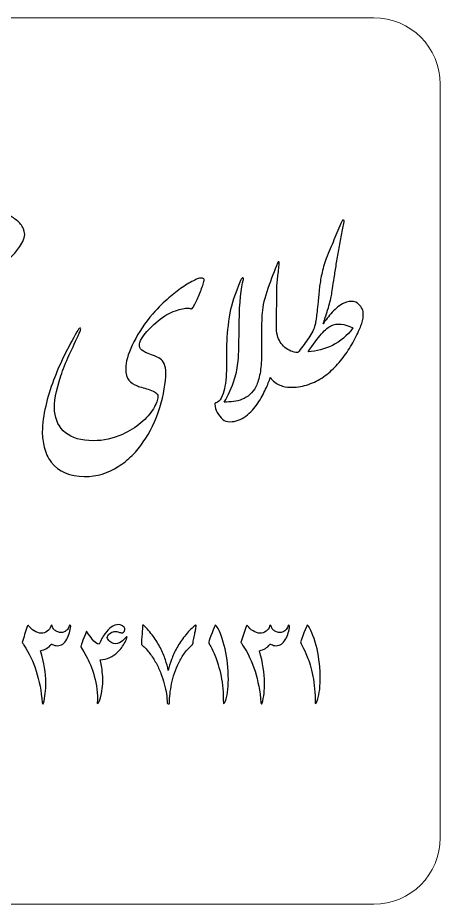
# Model space of a CAD drawing. Header units: millimetres. Extents: x -43.9 to -3.9, y -69.8 to -29.8.
# Drawn here: x -22.97 to -3.9, y -69.75 to -29.75 of the extents above; entities that cross this region are included whole.
import ezdxf

# ---------------------------------------------------------------- set-up
doc = ezdxf.new("R2010")
doc.units = ezdxf.units.MM
doc.header["$MEASUREMENT"] = 0
doc.layers.add('Layer 1', color=7, linetype='Continuous')

msp = doc.modelspace()

# ---------------------------------------------------------------- linework, layer by layer
at = {"layer": 'Layer 1', "color": 250, "lineweight": 18}
msp.add_open_spline([(-40.8954, -29.7531), (-40.8954, -29.7531), (-6.8954, -29.7531), (-6.8954, -29.7531), (-5.2431, -29.7531), (-3.8954, -31.1008), (-3.8954, -32.7531), (-3.8954, -32.7531), (-3.8954, -66.7531), (-3.8954, -66.7531), (-3.8954, -68.4054), (-5.2431, -69.7531), (-6.8954, -69.7531), (-6.8954, -69.7531), (-40.8954, -69.7531), (-40.8954, -69.7531), (-42.5477, -69.7531), (-43.8954, -68.4054), (-43.8954, -66.7531), (-43.8954, -66.7531), (-43.8954, -32.7531), (-43.8954, -32.7531), (-43.8954, -31.1008), (-42.5477, -29.7531), (-40.8954, -29.7531)], degree=3, knots=[0, 0, 0, 0, 0.125, 0.125, 0.125, 0.25, 0.25, 0.25, 0.375, 0.375, 0.375, 0.5, 0.5, 0.5, 0.625, 0.625, 0.625, 0.75, 0.75, 0.75, 0.875, 0.875, 0.875, 1, 1, 1, 1], dxfattribs=at)
at = {"layer": 'Layer 1', "color": 230}
for points, knots in [([(-22.6745, -39.3907), (-22.6464, -39.4855), (-22.6482, -39.5856), (-22.6762, -39.6891), (-22.7061, -39.791), (-22.757, -39.898), (-22.829, -40.0069), (-22.8869, -40.0964), (-22.9466, -40.1789), (-23.0063, -40.2562), (-23.066, -40.3334), (-23.1327, -40.4072), (-23.2047, -40.4756), (-23.2486, -40.523), (-23.2889, -40.5581), (-23.3223, -40.5792), (-23.3574, -40.5985), (-23.3855, -40.6126), (-23.4101, -40.6178), (-23.4346, -40.6213), (-23.454, -40.6213), (-23.4715, -40.6143), (-23.4891, -40.6073), (-23.5049, -40.5985), (-23.5172, -40.588), (-23.6383, -40.4932), (-23.7559, -40.3966), (-23.87, -40.2983), (-23.9859, -40.2), (-24.1105, -40.1087), (-24.2475, -40.0227), (-24.265, -39.9981), (-24.2738, -39.9806), (-24.2738, -39.9683), (-24.2738, -39.9577), (-24.265, -39.9367), (-24.2475, -39.9103), (-24.2475, -39.9103), (-23.4662, -38.706), (-23.4662, -38.706), (-23.4417, -38.6762), (-23.4188, -38.6604), (-23.3978, -38.6621), (-23.375, -38.6639), (-23.3504, -38.6744), (-23.3223, -38.6902), (-23.2538, -38.7324), (-23.1836, -38.7762), (-23.1134, -38.8219), (-23.0432, -38.8675), (-22.98, -38.9202), (-22.922, -38.9781), (-22.8623, -39.0378), (-22.8114, -39.0993), (-22.7675, -39.166), (-22.7219, -39.2327), (-22.692, -39.3082), (-22.6745, -39.3907)], [0, 0, 0, 0, 0.0526316, 0.0526316, 0.0526316, 0.1052632, 0.1052632, 0.1052632, 0.1578947, 0.1578947, 0.1578947, 0.2105263, 0.2105263, 0.2105263, 0.2631579, 0.2631579, 0.2631579, 0.3157895, 0.3157895, 0.3157895, 0.3684211, 0.3684211, 0.3684211, 0.4210526, 0.4210526, 0.4210526, 0.4736842, 0.4736842, 0.4736842, 0.5263158, 0.5263158, 0.5263158, 0.5789474, 0.5789474, 0.5789474, 0.6315789, 0.6315789, 0.6315789, 0.6842105, 0.6842105, 0.6842105, 0.7368421, 0.7368421, 0.7368421, 0.7894737, 0.7894737, 0.7894737, 0.8421053, 0.8421053, 0.8421053, 0.8947368, 0.8947368, 0.8947368, 0.9473684, 0.9473684, 0.9473684, 1, 1, 1, 1]), ([(-11.2931, -43.655), (-11.2931, -43.8059), (-11.2773, -43.9517), (-11.2475, -44.0921), (-11.1843, -44.308), (-11.0719, -44.4853), (-10.9104, -44.6275), (-10.7472, -44.768), (-10.5523, -44.847), (-10.3258, -44.8628), (-10.2538, -44.768), (-10.1801, -44.6679), (-10.1029, -44.5679), (-10.0256, -44.466), (-9.9519, -44.366), (-9.8817, -44.2659), (-9.8114, -44.1676), (-9.7482, -44.0693), (-9.6938, -43.971), (-9.6394, -43.8727), (-9.5973, -43.7779), (-9.5709, -43.6848), (-9.5639, -43.6585), (-9.5551, -43.6304), (-9.5464, -43.6005), (-9.5376, -43.5707), (-9.5306, -43.5338), (-9.5218, -43.4882), (-9.513, -43.4408), (-9.5025, -43.3811), (-9.4937, -43.3074), (-9.4832, -43.2336), (-9.4709, -43.1353), (-9.4568, -43.0142), (-9.4428, -42.893), (-9.4287, -42.7438), (-9.4112, -42.5665), (-9.3936, -42.391), (-9.3726, -42.175), (-9.3497, -41.9205), (-9.3287, -41.7572), (-9.2953, -41.5588), (-9.2479, -41.3306), (-9.2023, -41.1006), (-9.132, -40.8619), (-9.0408, -40.6143), (-8.9793, -40.4669), (-8.9196, -40.3247), (-8.8634, -40.186), (-8.8073, -40.0473), (-8.7493, -39.9086), (-8.6932, -39.7716), (-8.637, -39.6347), (-8.579, -39.496), (-8.5211, -39.3573), (-8.4632, -39.2186), (-8.4, -39.0729), (-8.3297, -38.922), (-8.3175, -38.8886), (-8.2964, -38.8746), (-8.2683, -38.8798), (-8.242, -38.8851), (-8.2279, -38.9132), (-8.2279, -38.9641), (-8.2718, -39.1484), (-8.3157, -39.3486), (-8.3596, -39.5627), (-8.4017, -39.7769), (-8.4421, -39.9964), (-8.479, -40.2193), (-8.5176, -40.4423), (-8.5527, -40.6617), (-8.5878, -40.8794), (-8.6229, -41.0971), (-8.6545, -41.2972), (-8.6826, -41.4816), (-8.7125, -41.6642), (-8.737, -41.8274), (-8.7581, -41.9679), (-8.7774, -42.1083), (-8.795, -42.2136), (-8.809, -42.2821), (-8.8266, -42.3734), (-8.8476, -42.4752), (-8.874, -42.5841), (-8.8986, -42.6947), (-8.9337, -42.8123), (-8.9793, -42.9404), (-9.0162, -43.0598), (-9.053, -43.1722), (-9.0864, -43.2758), (-9.1215, -43.3811), (-9.1514, -43.4759), (-9.1794, -43.5619), (-9.132, -43.4899), (-9.0724, -43.4074), (-9.0021, -43.3144), (-8.9319, -43.2231), (-8.8547, -43.1318), (-8.7722, -43.0423), (-8.6914, -42.9527), (-8.6036, -42.872), (-8.5123, -42.7982), (-8.4228, -42.7245), (-8.3315, -42.6683), (-8.2437, -42.6315), (-7.9137, -42.491), (-7.6609, -42.5402), (-7.4818, -42.7807), (-7.4309, -42.8527), (-7.3975, -42.9282), (-7.3835, -43.0072), (-7.3712, -43.0862), (-7.3677, -43.1669), (-7.3747, -43.2477), (-7.38, -43.3302), (-7.3975, -43.4109), (-7.4221, -43.4899), (-7.4485, -43.5689), (-7.4748, -43.6444), (-7.5029, -43.7164), (-7.6012, -43.9499), (-7.7153, -44.1834), (-7.8452, -44.4151), (-7.9734, -44.6486), (-8.1173, -44.8698), (-8.2771, -45.0787), (-8.4368, -45.2876), (-8.6106, -45.4808), (-8.7985, -45.6581), (-8.9863, -45.8354), (-9.1917, -45.9828), (-9.4112, -46.1057), (-9.6306, -46.2269), (-9.8624, -46.3164), (-10.1099, -46.3726), (-10.3574, -46.4288), (-10.619, -46.441), (-10.8964, -46.4059), (-11.0719, -46.3726), (-11.2264, -46.3024), (-11.3599, -46.1988), (-11.4375, -46.1375), (-11.508, -46.0684), (-11.571, -45.9917), (-11.6167, -46.1343), (-11.6862, -46.3075), (-11.7794, -46.5113), (-11.8742, -46.7184), (-11.9919, -46.9326), (-12.1323, -47.1503), (-12.2728, -47.368), (-12.4536, -47.5611), (-12.6748, -47.7279), (-12.896, -47.8964), (-13.133, -47.9807), (-13.3875, -47.9807), (-13.521, -47.9807), (-13.6333, -47.9438), (-13.7228, -47.8701), (-13.8141, -47.7963), (-13.8967, -47.6928), (-13.9686, -47.5593), (-14.0266, -47.4417), (-14.0582, -47.3223), (-14.0652, -47.1977), (-14.0687, -47.1679), (-14.0652, -47.1485), (-14.0529, -47.1415), (-14.0406, -47.1345), (-14.0283, -47.1292), (-14.0143, -47.1257), (-13.9177, -47.0994), (-13.8422, -47.0292), (-13.7878, -46.915), (-13.7228, -46.7816), (-13.6737, -46.6412), (-13.6386, -46.4937), (-13.6052, -46.3462), (-13.5806, -46.1707), (-13.5666, -45.9635), (-13.5526, -45.7581), (-13.5455, -45.5826), (-13.5455, -45.4351), (-13.5455, -45.4351), (-13.5455, -44.9874), (-13.5455, -44.9874), (-13.5455, -44.833), (-13.5438, -44.6714), (-13.5403, -44.5029), (-13.5315, -44.064), (-13.4806, -43.5847), (-13.391, -43.0633), (-13.3296, -42.707), (-13.1681, -42.2224), (-12.9083, -41.608), (-12.8679, -41.522), (-12.8345, -41.4816), (-12.8082, -41.4851), (-12.7819, -41.4886), (-12.7731, -41.5114), (-12.7801, -41.5571), (-12.896, -41.9538), (-12.9592, -42.5928), (-12.968, -43.4741), (-12.9767, -44.3554), (-12.9925, -44.94), (-13.0189, -45.2262), (-13.0452, -45.5124), (-13.0996, -45.788), (-13.1804, -46.0513), (-13.298, -46.4428), (-13.456, -46.7904), (-13.6544, -47.0959), (-13.5104, -47.0959), (-13.3682, -47.0871), (-13.2295, -47.0695), (-13.0908, -47.052), (-12.9592, -47.0186), (-12.8345, -46.9695), (-12.7081, -46.9203), (-12.5923, -46.8483), (-12.4869, -46.7553), (-12.3798, -46.664), (-12.2886, -46.5376), (-12.2113, -46.3814), (-12.1341, -46.2234), (-12.0744, -46.0302), (-12.0322, -45.802), (-11.9884, -45.5738), (-11.9655, -45.2982), (-11.962, -44.9769), (-11.962, -44.7399), (-11.9638, -44.4397), (-11.9673, -44.0745), (-11.9708, -43.7094), (-11.9603, -43.3741), (-11.9357, -43.0686), (-11.9129, -42.7631), (-11.8251, -42.3945), (-11.6741, -41.9626), (-11.5231, -41.5307), (-11.3792, -41.1498), (-11.2405, -40.8215), (-11.2177, -40.7688), (-11.1983, -40.7513), (-11.1825, -40.7635), (-11.1667, -40.7776), (-11.165, -40.8548), (-11.179, -40.9953), (-11.2545, -41.5746), (-11.2879, -41.9556), (-11.2773, -42.1382), (-11.2773, -42.1382), (-11.2931, -43.5168), (-11.2931, -43.5168), (-11.2931, -43.5168), (-11.2931, -43.655), (-11.2931, -43.655)], [0, 0, 0, 0, 0.0116279, 0.0116279, 0.0116279, 0.0232558, 0.0232558, 0.0232558, 0.0348837, 0.0348837, 0.0348837, 0.0465116, 0.0465116, 0.0465116, 0.0581395, 0.0581395, 0.0581395, 0.0697674, 0.0697674, 0.0697674, 0.0813953, 0.0813953, 0.0813953, 0.0930233, 0.0930233, 0.0930233, 0.1046512, 0.1046512, 0.1046512, 0.1162791, 0.1162791, 0.1162791, 0.127907, 0.127907, 0.127907, 0.1395349, 0.1395349, 0.1395349, 0.1511628, 0.1511628, 0.1511628, 0.1627907, 0.1627907, 0.1627907, 0.1744186, 0.1744186, 0.1744186, 0.1860465, 0.1860465, 0.1860465, 0.1976744, 0.1976744, 0.1976744, 0.2093023, 0.2093023, 0.2093023, 0.2209302, 0.2209302, 0.2209302, 0.2325581, 0.2325581, 0.2325581, 0.244186, 0.244186, 0.244186, 0.255814, 0.255814, 0.255814, 0.2674419, 0.2674419, 0.2674419, 0.2790698, 0.2790698, 0.2790698, 0.2906977, 0.2906977, 0.2906977, 0.3023256, 0.3023256, 0.3023256, 0.3139535, 0.3139535, 0.3139535, 0.3255814, 0.3255814, 0.3255814, 0.3372093, 0.3372093, 0.3372093, 0.3488372, 0.3488372, 0.3488372, 0.3604651, 0.3604651, 0.3604651, 0.372093, 0.372093, 0.372093, 0.3837209, 0.3837209, 0.3837209, 0.3953488, 0.3953488, 0.3953488, 0.4069767, 0.4069767, 0.4069767, 0.4186047, 0.4186047, 0.4186047, 0.4302326, 0.4302326, 0.4302326, 0.4418605, 0.4418605, 0.4418605, 0.4534884, 0.4534884, 0.4534884, 0.4651163, 0.4651163, 0.4651163, 0.4767442, 0.4767442, 0.4767442, 0.4883721, 0.4883721, 0.4883721, 0.5, 0.5, 0.5, 0.5116279, 0.5116279, 0.5116279, 0.5232558, 0.5232558, 0.5232558, 0.5348837, 0.5348837, 0.5348837, 0.5465116, 0.5465116, 0.5465116, 0.5581395, 0.5581395, 0.5581395, 0.5697674, 0.5697674, 0.5697674, 0.5813953, 0.5813953, 0.5813953, 0.5930233, 0.5930233, 0.5930233, 0.6046512, 0.6046512, 0.6046512, 0.6162791, 0.6162791, 0.6162791, 0.627907, 0.627907, 0.627907, 0.6395349, 0.6395349, 0.6395349, 0.6511628, 0.6511628, 0.6511628, 0.6627907, 0.6627907, 0.6627907, 0.6744186, 0.6744186, 0.6744186, 0.6860465, 0.6860465, 0.6860465, 0.6976744, 0.6976744, 0.6976744, 0.7093023, 0.7093023, 0.7093023, 0.7209302, 0.7209302, 0.7209302, 0.7325581, 0.7325581, 0.7325581, 0.744186, 0.744186, 0.744186, 0.755814, 0.755814, 0.755814, 0.7674419, 0.7674419, 0.7674419, 0.7790698, 0.7790698, 0.7790698, 0.7906977, 0.7906977, 0.7906977, 0.8023256, 0.8023256, 0.8023256, 0.8139535, 0.8139535, 0.8139535, 0.8255814, 0.8255814, 0.8255814, 0.8372093, 0.8372093, 0.8372093, 0.8488372, 0.8488372, 0.8488372, 0.8604651, 0.8604651, 0.8604651, 0.872093, 0.872093, 0.872093, 0.8837209, 0.8837209, 0.8837209, 0.8953488, 0.8953488, 0.8953488, 0.9069767, 0.9069767, 0.9069767, 0.9186047, 0.9186047, 0.9186047, 0.9302326, 0.9302326, 0.9302326, 0.9418605, 0.9418605, 0.9418605, 0.9534884, 0.9534884, 0.9534884, 0.9651163, 0.9651163, 0.9651163, 0.9767442, 0.9767442, 0.9767442, 0.9883721, 0.9883721, 0.9883721, 1, 1, 1, 1]), ([(-20.1904, -43.9885), (-20.3413, -44.3115), (-20.4923, -44.6381), (-20.645, -44.9681), (-20.7978, -45.2999), (-20.9242, -45.6159), (-21.0225, -45.9179), (-21.2455, -46.5903), (-21.3385, -47.1205), (-21.3016, -47.5067), (-21.27, -47.9157), (-21.1085, -48.2388), (-20.8153, -48.4793), (-20.5222, -48.7198), (-20.1026, -48.8392), (-19.5566, -48.8392), (-19.1054, -48.8392), (-18.6683, -48.7426), (-18.2452, -48.5512), (-17.9309, -48.4108), (-17.6518, -48.237), (-17.4078, -48.0316), (-17.1638, -47.8262), (-16.9759, -47.6138), (-16.8442, -47.3943), (-16.7126, -47.1749), (-16.6459, -46.9888), (-16.6459, -46.8378), (-16.6424, -46.7693), (-16.6757, -46.7114), (-16.7459, -46.664), (-16.8162, -46.6148), (-16.9022, -46.5745), (-17.0005, -46.5394), (-17.1006, -46.506), (-17.2041, -46.4744), (-17.3095, -46.4481), (-17.4166, -46.42), (-17.5026, -46.3919), (-17.5675, -46.3656), (-17.7255, -46.3076), (-17.8519, -46.2198), (-17.9503, -46.1057), (-18.0486, -45.9899), (-18.0942, -45.8178), (-18.0925, -45.5878), (-18.0925, -45.2929), (-17.9959, -44.9418), (-17.8028, -44.531), (-17.6114, -44.1219), (-17.3446, -43.6971), (-17.0005, -43.2582), (-16.7003, -42.9124), (-16.4422, -42.6473), (-16.2298, -42.4647), (-16.0174, -42.2804), (-15.812, -42.1171), (-15.6154, -41.9749), (-15.4187, -41.8327), (-15.2256, -41.7133), (-15.036, -41.6185), (-14.9605, -41.5764), (-14.8885, -41.5448), (-14.8201, -41.5202), (-14.7305, -41.4956), (-14.6656, -41.4904), (-14.6217, -41.5026), (-14.5796, -41.5149), (-14.555, -41.55), (-14.548, -41.608), (-14.5655, -41.6694), (-14.5883, -41.7449), (-14.6199, -41.8344), (-14.6515, -41.924), (-14.6849, -42.0153), (-14.7235, -42.1118), (-14.7604, -42.2084), (-14.8008, -42.3032), (-14.8411, -42.398), (-14.8815, -42.491), (-14.9219, -42.5753), (-14.9588, -42.649), (-14.9974, -42.7228), (-15.0307, -42.7824), (-15.0623, -42.8298), (-15.0939, -42.8755), (-15.115, -42.8966), (-15.1291, -42.893), (-15.1431, -42.9001), (-15.1607, -42.8948), (-15.18, -42.879), (-15.201, -42.8614), (-15.2379, -42.8527), (-15.2888, -42.8527), (-15.4187, -42.8527), (-15.6066, -42.893), (-15.8541, -42.9738), (-16.1016, -43.0546), (-16.3615, -43.2073), (-16.6336, -43.4302), (-16.9057, -43.655), (-17.1146, -43.8674), (-17.2586, -44.064), (-17.4025, -44.2606), (-17.4745, -44.3976), (-17.4745, -44.4731), (-17.492, -44.5819), (-17.4552, -44.6767), (-17.3656, -44.7557), (-17.2884, -44.8172), (-17.1427, -44.8856), (-16.932, -44.9611), (-16.7214, -45.0366), (-16.5897, -45.0945), (-16.5388, -45.1367), (-16.3702, -45.249), (-16.286, -45.4579), (-16.286, -45.7634), (-16.286, -46.2234), (-16.3755, -46.75), (-16.5563, -47.3452), (-16.7372, -47.9403), (-16.9864, -48.4564), (-17.3042, -48.8953), (-17.4376, -49.0972), (-17.6026, -49.2991), (-17.7993, -49.4975), (-17.9941, -49.6959), (-18.2066, -49.8626), (-18.4365, -49.9961), (-18.879, -50.3015), (-19.3881, -50.4543), (-19.9639, -50.4543), (-20.6187, -50.4437), (-21.1155, -50.2296), (-21.4561, -49.8117), (-21.6089, -49.5993), (-21.7159, -49.3728), (-21.7739, -49.1341), (-21.8318, -48.8971), (-21.8617, -48.6689), (-21.8617, -48.4529), (-21.8511, -48.0632), (-21.8002, -47.6699), (-21.7072, -47.2749), (-21.6141, -46.8817), (-21.4965, -46.492), (-21.3525, -46.1075), (-21.2086, -45.7248), (-21.0453, -45.3491), (-20.861, -44.9822), (-20.6784, -44.6153), (-20.4906, -44.2641), (-20.2974, -43.9271), (-20.2676, -43.8762), (-20.25, -43.8463), (-20.2465, -43.8393), (-20.2097, -43.7884), (-20.1728, -43.7621), (-20.1394, -43.7621), (-20.1394, -43.7621), (-20.1342, -43.7621), (-20.1342, -43.7621), (-20.1236, -43.7726), (-20.1219, -43.7937), (-20.1307, -43.8253), (-20.1394, -43.8551), (-20.1588, -43.9095), (-20.1904, -43.9885)], [0, 0, 0, 0, 0.0178571, 0.0178571, 0.0178571, 0.0357143, 0.0357143, 0.0357143, 0.0535714, 0.0535714, 0.0535714, 0.0714286, 0.0714286, 0.0714286, 0.0892857, 0.0892857, 0.0892857, 0.1071429, 0.1071429, 0.1071429, 0.125, 0.125, 0.125, 0.1428571, 0.1428571, 0.1428571, 0.1607143, 0.1607143, 0.1607143, 0.1785714, 0.1785714, 0.1785714, 0.1964286, 0.1964286, 0.1964286, 0.2142857, 0.2142857, 0.2142857, 0.2321429, 0.2321429, 0.2321429, 0.25, 0.25, 0.25, 0.2678571, 0.2678571, 0.2678571, 0.2857143, 0.2857143, 0.2857143, 0.3035714, 0.3035714, 0.3035714, 0.3214286, 0.3214286, 0.3214286, 0.3392857, 0.3392857, 0.3392857, 0.3571429, 0.3571429, 0.3571429, 0.375, 0.375, 0.375, 0.3928571, 0.3928571, 0.3928571, 0.4107143, 0.4107143, 0.4107143, 0.4285714, 0.4285714, 0.4285714, 0.4464286, 0.4464286, 0.4464286, 0.4642857, 0.4642857, 0.4642857, 0.4821429, 0.4821429, 0.4821429, 0.5, 0.5, 0.5, 0.5178571, 0.5178571, 0.5178571, 0.5357143, 0.5357143, 0.5357143, 0.5535714, 0.5535714, 0.5535714, 0.5714286, 0.5714286, 0.5714286, 0.5892857, 0.5892857, 0.5892857, 0.6071429, 0.6071429, 0.6071429, 0.625, 0.625, 0.625, 0.6428571, 0.6428571, 0.6428571, 0.6607143, 0.6607143, 0.6607143, 0.6785714, 0.6785714, 0.6785714, 0.6964286, 0.6964286, 0.6964286, 0.7142857, 0.7142857, 0.7142857, 0.7321429, 0.7321429, 0.7321429, 0.75, 0.75, 0.75, 0.7678571, 0.7678571, 0.7678571, 0.7857143, 0.7857143, 0.7857143, 0.8035714, 0.8035714, 0.8035714, 0.8214286, 0.8214286, 0.8214286, 0.8392857, 0.8392857, 0.8392857, 0.8571429, 0.8571429, 0.8571429, 0.875, 0.875, 0.875, 0.8928571, 0.8928571, 0.8928571, 0.9107143, 0.9107143, 0.9107143, 0.9285714, 0.9285714, 0.9285714, 0.9464286, 0.9464286, 0.9464286, 0.9642857, 0.9642857, 0.9642857, 0.9821429, 0.9821429, 0.9821429, 1, 1, 1, 1]), ([(-9.8624, -44.8277), (-9.4832, -44.8066), (-9.1162, -44.7083), (-8.7634, -44.5345), (-8.4087, -44.3589), (-8.1015, -44.0974), (-7.8364, -43.748), (-8.2279, -43.5584), (-8.551, -43.5233), (-8.809, -43.6392), (-8.9319, -43.6971), (-9.0829, -43.8253), (-9.2584, -44.0219), (-9.4358, -44.2203), (-9.6376, -44.4871), (-9.8624, -44.8277)], [0, 0, 0, 0, 0.2, 0.2, 0.2, 0.4, 0.4, 0.4, 0.6, 0.6, 0.6, 0.8, 0.8, 0.8, 1, 1, 1, 1]), ([(-21.4654, -58.0306), (-21.5209, -58.104), (-21.5868, -58.1642), (-21.6639, -58.2103), (-21.7411, -58.2573), (-21.8323, -58.2912), (-21.9367, -58.311), (-21.7787, -58.8622), (-21.6997, -59.3382), (-21.6997, -59.739), (-21.6997, -60.0955), (-21.7354, -60.4078), (-21.8078, -60.676), (-21.8144, -60.7051), (-21.8257, -60.7183), (-21.8408, -60.7145), (-21.8549, -60.7089), (-21.8633, -60.6891), (-21.8652, -60.6543), (-21.948, -59.6327), (-22.2236, -58.7672), (-22.6921, -58.0579), (-22.7232, -58.0043), (-22.7505, -57.9657), (-22.7721, -57.9422), (-22.695, -57.6938), (-22.6169, -57.453), (-22.5379, -57.2197), (-22.5172, -57.1614), (-22.4927, -57.1548), (-22.4635, -57.2009), (-22.4118, -57.278), (-22.3328, -57.3505), (-22.2246, -57.4201), (-22.1173, -57.4888), (-22.011, -57.5236), (-21.9066, -57.5236), (-21.8097, -57.5236), (-21.7185, -57.4944), (-21.6357, -57.438), (-21.552, -57.3806), (-21.4983, -57.3034), (-21.4739, -57.2065), (-21.456, -57.1623), (-21.4353, -57.1501), (-21.4137, -57.1708), (-21.4099, -57.2272), (-21.3911, -57.278), (-21.3582, -57.3222), (-21.3252, -57.3665), (-21.2839, -57.4022), (-21.2359, -57.4304), (-21.187, -57.4596), (-21.1333, -57.4775), (-21.076, -57.4859), (-21.0176, -57.4944), (-20.9612, -57.4897), (-20.9066, -57.4737), (-20.8511, -57.4568), (-20.8013, -57.4276), (-20.7561, -57.3843), (-20.7109, -57.3411), (-20.6761, -57.2808), (-20.6526, -57.2037), (-20.6489, -57.1811), (-20.6366, -57.1689), (-20.6159, -57.1661), (-20.5943, -57.1633), (-20.5811, -57.1755), (-20.5755, -57.2037), (-20.5924, -57.4088), (-20.6526, -57.6073), (-20.7561, -57.7983), (-20.8596, -57.9902), (-20.9998, -58.0852), (-21.1766, -58.0852), (-21.2538, -58.0852), (-21.3318, -58.0673), (-21.4109, -58.0306), (-21.4268, -58.0193), (-21.4381, -58.0137), (-21.4438, -58.0127), (-21.4494, -58.0118), (-21.4569, -58.0174), (-21.4654, -58.0306)], [0, 0, 0, 0, 0.0357143, 0.0357143, 0.0357143, 0.0714286, 0.0714286, 0.0714286, 0.1071429, 0.1071429, 0.1071429, 0.1428571, 0.1428571, 0.1428571, 0.1785714, 0.1785714, 0.1785714, 0.2142857, 0.2142857, 0.2142857, 0.25, 0.25, 0.25, 0.2857143, 0.2857143, 0.2857143, 0.3214286, 0.3214286, 0.3214286, 0.3571429, 0.3571429, 0.3571429, 0.3928571, 0.3928571, 0.3928571, 0.4285714, 0.4285714, 0.4285714, 0.4642857, 0.4642857, 0.4642857, 0.5, 0.5, 0.5, 0.5357143, 0.5357143, 0.5357143, 0.5714286, 0.5714286, 0.5714286, 0.6071429, 0.6071429, 0.6071429, 0.6428571, 0.6428571, 0.6428571, 0.6785714, 0.6785714, 0.6785714, 0.7142857, 0.7142857, 0.7142857, 0.75, 0.75, 0.75, 0.7857143, 0.7857143, 0.7857143, 0.8214286, 0.8214286, 0.8214286, 0.8571429, 0.8571429, 0.8571429, 0.8928571, 0.8928571, 0.8928571, 0.9285714, 0.9285714, 0.9285714, 0.9642857, 0.9642857, 0.9642857, 1, 1, 1, 1]), ([(-18.2989, -57.9102), (-18.2105, -57.8462), (-18.1362, -57.7747), (-18.075, -57.6957), (-18.0666, -57.6863), (-18.0571, -57.6816), (-18.0496, -57.6807), (-18.0412, -57.6797), (-18.0355, -57.6844), (-18.0346, -57.6957), (-18.0449, -57.7427), (-18.075, -57.818), (-18.1249, -57.9215), (-18.219, -58.1012), (-18.3253, -58.2489), (-18.4438, -58.3655), (-18.5623, -58.4822), (-18.6846, -58.5678), (-18.8116, -58.6233), (-18.9377, -58.6778), (-19.0844, -58.7098), (-19.25, -58.7192), (-19.2039, -58.8641), (-19.1672, -59.0805), (-19.1409, -59.3674), (-19.1136, -59.6543), (-19.1286, -59.9459), (-19.1851, -60.2423), (-19.2406, -60.5386), (-19.3046, -60.6872), (-19.3761, -60.6872), (-19.3563, -60.2451), (-19.4015, -59.8368), (-19.5125, -59.4643), (-19.6235, -59.0908), (-19.7514, -58.7794), (-19.8944, -58.5311), (-20.0374, -58.2818), (-20.1145, -58.1482), (-20.1258, -58.1275), (-20.1277, -58.1096), (-20.0402, -57.8782), (-19.8643, -57.4342), (-19.7542, -57.5922), (-19.6705, -57.7098), (-19.6131, -57.787), (-19.5049, -57.9262), (-19.3958, -58.0052), (-19.2857, -58.024), (-19.2152, -57.8406), (-19.1333, -57.6825), (-19.0374, -57.5508), (-18.9414, -57.4201), (-18.8455, -57.3185), (-18.7495, -57.2479), (-18.6526, -57.1774), (-18.5388, -57.1388), (-18.4062, -57.1313), (-18.3253, -57.1407), (-18.2575, -57.168), (-18.2039, -57.215), (-18.1493, -57.262), (-18.1268, -57.311), (-18.1362, -57.3627), (-18.1522, -57.4709), (-18.2067, -57.5207), (-18.2989, -57.5113), (-18.345, -57.4906), (-18.3958, -57.4746), (-18.4532, -57.4615), (-18.5096, -57.4483), (-18.5633, -57.4445), (-18.6131, -57.4474), (-18.6846, -57.4492), (-18.7552, -57.4831), (-18.8248, -57.5471), (-18.8953, -57.611), (-18.9292, -57.6665), (-18.9273, -57.7117), (-18.9142, -57.7794), (-18.8775, -57.8396), (-18.8154, -57.8923), (-18.7542, -57.945), (-18.6968, -57.9751), (-18.6432, -57.9845), (-18.5238, -58.0137), (-18.409, -57.9892), (-18.2989, -57.9102)], [0, 0, 0, 0, 0.0344828, 0.0344828, 0.0344828, 0.0689655, 0.0689655, 0.0689655, 0.1034483, 0.1034483, 0.1034483, 0.137931, 0.137931, 0.137931, 0.1724138, 0.1724138, 0.1724138, 0.2068966, 0.2068966, 0.2068966, 0.2413793, 0.2413793, 0.2413793, 0.2758621, 0.2758621, 0.2758621, 0.3103448, 0.3103448, 0.3103448, 0.3448276, 0.3448276, 0.3448276, 0.3793103, 0.3793103, 0.3793103, 0.4137931, 0.4137931, 0.4137931, 0.4482759, 0.4482759, 0.4482759, 0.4827586, 0.4827586, 0.4827586, 0.5172414, 0.5172414, 0.5172414, 0.5517241, 0.5517241, 0.5517241, 0.5862069, 0.5862069, 0.5862069, 0.6206897, 0.6206897, 0.6206897, 0.6551724, 0.6551724, 0.6551724, 0.6896552, 0.6896552, 0.6896552, 0.7241379, 0.7241379, 0.7241379, 0.7586207, 0.7586207, 0.7586207, 0.7931034, 0.7931034, 0.7931034, 0.8275862, 0.8275862, 0.8275862, 0.862069, 0.862069, 0.862069, 0.8965517, 0.8965517, 0.8965517, 0.9310345, 0.9310345, 0.9310345, 0.9655172, 0.9655172, 0.9655172, 1, 1, 1, 1]), ([(-15.0572, -57.9582), (-15.0647, -57.992), (-15.0704, -58.0127), (-15.0741, -58.0221), (-15.0779, -58.0316), (-15.0835, -58.04), (-15.0929, -58.0494), (-15.2218, -58.1595), (-15.3356, -58.2837), (-15.4363, -58.422), (-15.536, -58.5593), (-15.6244, -58.7042), (-15.6997, -58.8575), (-15.775, -59.0099), (-15.8389, -59.167), (-15.8926, -59.3279), (-15.9452, -59.4897), (-15.9885, -59.6496), (-16.0214, -59.8067), (-16.0553, -59.9638), (-16.0788, -60.1153), (-16.0948, -60.263), (-16.1108, -60.4097), (-16.1183, -60.5443), (-16.1183, -60.6675), (-16.1296, -60.7004), (-16.1475, -60.7164), (-16.1738, -60.7145), (-16.1992, -60.7126), (-16.2162, -60.6976), (-16.2256, -60.6675), (-16.2256, -60.5443), (-16.2359, -60.4097), (-16.2576, -60.2639), (-16.2783, -60.1181), (-16.3102, -59.9666), (-16.3516, -59.8105), (-16.3921, -59.6543), (-16.4448, -59.4963), (-16.5069, -59.3354), (-16.5689, -59.1745), (-16.6423, -59.0174), (-16.726, -58.865), (-16.8098, -58.7126), (-16.9038, -58.5678), (-17.0083, -58.4314), (-17.1136, -58.294), (-17.2284, -58.1698), (-17.3526, -58.0579), (-17.362, -58.0504), (-17.3704, -58.0419), (-17.3789, -58.0316), (-17.3874, -58.0212), (-17.3911, -58.008), (-17.3893, -57.992), (-17.3573, -57.5264), (-17.3375, -57.2517), (-17.3281, -57.1651), (-17.3243, -57.1426), (-17.314, -57.1426), (-17.298, -57.1651), (-17.1287, -57.3194), (-16.981, -57.484), (-16.854, -57.6581), (-16.727, -57.8331), (-16.6188, -58.0099), (-16.5275, -58.1887), (-16.4363, -58.3674), (-16.362, -58.5443), (-16.3046, -58.7183), (-16.2463, -58.8914), (-16.2021, -59.0551), (-16.171, -59.2094), (-16.1409, -59.0551), (-16.0948, -58.8904), (-16.0299, -58.7155), (-15.9659, -58.5396), (-15.8841, -58.3627), (-15.7844, -58.183), (-15.6856, -58.0043), (-15.5671, -57.8284), (-15.4307, -57.6553), (-15.2933, -57.4831), (-15.1381, -57.3232), (-14.9631, -57.1755), (-14.9471, -57.1614), (-14.9358, -57.1548), (-14.9302, -57.1576), (-14.9245, -57.1604), (-14.9208, -57.167), (-14.917, -57.1755), (-14.917, -57.1981), (-14.9208, -57.2338), (-14.9292, -57.2837), (-14.9377, -57.3326), (-14.9481, -57.3919), (-14.9603, -57.4596), (-14.9735, -57.5273), (-14.9885, -57.6045), (-15.0064, -57.6901), (-15.0233, -57.7757), (-15.0402, -57.865), (-15.0572, -57.9582)], [0, 0, 0, 0, 0.0294118, 0.0294118, 0.0294118, 0.0588235, 0.0588235, 0.0588235, 0.0882353, 0.0882353, 0.0882353, 0.1176471, 0.1176471, 0.1176471, 0.1470588, 0.1470588, 0.1470588, 0.1764706, 0.1764706, 0.1764706, 0.2058824, 0.2058824, 0.2058824, 0.2352941, 0.2352941, 0.2352941, 0.2647059, 0.2647059, 0.2647059, 0.2941176, 0.2941176, 0.2941176, 0.3235294, 0.3235294, 0.3235294, 0.3529412, 0.3529412, 0.3529412, 0.3823529, 0.3823529, 0.3823529, 0.4117647, 0.4117647, 0.4117647, 0.4411765, 0.4411765, 0.4411765, 0.4705882, 0.4705882, 0.4705882, 0.5, 0.5, 0.5, 0.5294118, 0.5294118, 0.5294118, 0.5588235, 0.5588235, 0.5588235, 0.5882353, 0.5882353, 0.5882353, 0.6176471, 0.6176471, 0.6176471, 0.6470588, 0.6470588, 0.6470588, 0.6764706, 0.6764706, 0.6764706, 0.7058824, 0.7058824, 0.7058824, 0.7352941, 0.7352941, 0.7352941, 0.7647059, 0.7647059, 0.7647059, 0.7941176, 0.7941176, 0.7941176, 0.8235294, 0.8235294, 0.8235294, 0.8529412, 0.8529412, 0.8529412, 0.8823529, 0.8823529, 0.8823529, 0.9117647, 0.9117647, 0.9117647, 0.9411765, 0.9411765, 0.9411765, 0.9705882, 0.9705882, 0.9705882, 1, 1, 1, 1]), ([(-13.4805, -59.0588), (-13.4457, -59.5932), (-13.4598, -60.0062), (-13.5219, -60.2978), (-13.5849, -60.5885), (-13.6395, -60.7211), (-13.6874, -60.6957), (-13.6874, -60.2141), (-13.7204, -59.8067), (-13.7872, -59.4718), (-13.8728, -59.0748), (-13.9593, -58.7785), (-14.0449, -58.5819), (-14.1296, -58.3853), (-14.202, -58.2348), (-14.2594, -58.1294), (-14.3177, -58.025), (-14.346, -57.9535), (-14.346, -57.9149), (-14.3243, -57.8396), (-14.2735, -57.7032), (-14.1945, -57.5057), (-14.1155, -57.3081), (-14.0675, -57.1943), (-14.0515, -57.1651), (-13.9838, -57.1651), (-13.8794, -57.3665), (-13.7401, -57.7691), (-13.6, -58.1708), (-13.5144, -58.6007), (-13.4805, -59.0588)], [0, 0, 0, 0, 0.1, 0.1, 0.1, 0.2, 0.2, 0.2, 0.3, 0.3, 0.3, 0.4, 0.4, 0.4, 0.5, 0.5, 0.5, 0.6, 0.6, 0.6, 0.7, 0.7, 0.7, 0.8, 0.8, 0.8, 0.9, 0.9, 0.9, 1, 1, 1, 1]), ([(-11.5896, -58.0306), (-11.6451, -58.104), (-11.711, -58.1642), (-11.7881, -58.2103), (-11.8653, -58.2573), (-11.9565, -58.2912), (-12.0609, -58.311), (-11.9029, -58.8622), (-11.8239, -59.3382), (-11.8239, -59.739), (-11.8239, -60.0955), (-11.8596, -60.4078), (-11.932, -60.676), (-11.9386, -60.7051), (-11.9499, -60.7183), (-11.965, -60.7145), (-11.9791, -60.7089), (-11.9875, -60.6891), (-11.9894, -60.6543), (-12.0722, -59.6327), (-12.3478, -58.7672), (-12.8163, -58.0579), (-12.8474, -58.0043), (-12.8747, -57.9657), (-12.8963, -57.9422), (-12.8192, -57.6938), (-12.7411, -57.453), (-12.6621, -57.2197), (-12.6414, -57.1614), (-12.6169, -57.1548), (-12.5877, -57.2009), (-12.536, -57.278), (-12.457, -57.3505), (-12.3488, -57.4201), (-12.2415, -57.4888), (-12.1352, -57.5236), (-12.0308, -57.5236), (-11.9339, -57.5236), (-11.8427, -57.4944), (-11.7599, -57.438), (-11.6762, -57.3806), (-11.6225, -57.3034), (-11.5981, -57.2065), (-11.5802, -57.1623), (-11.5595, -57.1501), (-11.5379, -57.1708), (-11.5341, -57.2272), (-11.5153, -57.278), (-11.4824, -57.3222), (-11.4494, -57.3665), (-11.4081, -57.4022), (-11.3601, -57.4304), (-11.3112, -57.4596), (-11.2575, -57.4775), (-11.2002, -57.4859), (-11.1418, -57.4944), (-11.0854, -57.4897), (-11.0308, -57.4737), (-10.9753, -57.4568), (-10.9255, -57.4276), (-10.8803, -57.3843), (-10.8351, -57.3411), (-10.8003, -57.2808), (-10.7768, -57.2037), (-10.7731, -57.1811), (-10.7608, -57.1689), (-10.7401, -57.1661), (-10.7185, -57.1633), (-10.7053, -57.1755), (-10.6997, -57.2037), (-10.7166, -57.4088), (-10.7768, -57.6073), (-10.8803, -57.7983), (-10.9838, -57.9902), (-11.124, -58.0852), (-11.3008, -58.0852), (-11.378, -58.0852), (-11.456, -58.0673), (-11.5351, -58.0306), (-11.551, -58.0193), (-11.5623, -58.0137), (-11.568, -58.0127), (-11.5736, -58.0118), (-11.5811, -58.0174), (-11.5896, -58.0306)], [0, 0, 0, 0, 0.0357143, 0.0357143, 0.0357143, 0.0714286, 0.0714286, 0.0714286, 0.1071429, 0.1071429, 0.1071429, 0.1428571, 0.1428571, 0.1428571, 0.1785714, 0.1785714, 0.1785714, 0.2142857, 0.2142857, 0.2142857, 0.25, 0.25, 0.25, 0.2857143, 0.2857143, 0.2857143, 0.3214286, 0.3214286, 0.3214286, 0.3571429, 0.3571429, 0.3571429, 0.3928571, 0.3928571, 0.3928571, 0.4285714, 0.4285714, 0.4285714, 0.4642857, 0.4642857, 0.4642857, 0.5, 0.5, 0.5, 0.5357143, 0.5357143, 0.5357143, 0.5714286, 0.5714286, 0.5714286, 0.6071429, 0.6071429, 0.6071429, 0.6428571, 0.6428571, 0.6428571, 0.6785714, 0.6785714, 0.6785714, 0.7142857, 0.7142857, 0.7142857, 0.75, 0.75, 0.75, 0.7857143, 0.7857143, 0.7857143, 0.8214286, 0.8214286, 0.8214286, 0.8571429, 0.8571429, 0.8571429, 0.8928571, 0.8928571, 0.8928571, 0.9285714, 0.9285714, 0.9285714, 0.9642857, 0.9642857, 0.9642857, 1, 1, 1, 1]), ([(-9.3347, -59.0588), (-9.2999, -59.5932), (-9.314, -60.0062), (-9.3761, -60.2978), (-9.4391, -60.5885), (-9.4937, -60.7211), (-9.5416, -60.6957), (-9.5416, -60.2141), (-9.5746, -59.8067), (-9.6414, -59.4718), (-9.727, -59.0748), (-9.8135, -58.7785), (-9.8991, -58.5819), (-9.9838, -58.3853), (-10.0562, -58.2348), (-10.1136, -58.1294), (-10.1719, -58.025), (-10.2002, -57.9535), (-10.2002, -57.9149), (-10.1785, -57.8396), (-10.1277, -57.7032), (-10.0487, -57.5057), (-9.9697, -57.3081), (-9.9217, -57.1943), (-9.9057, -57.1651), (-9.838, -57.1651), (-9.7336, -57.3665), (-9.5943, -57.7691), (-9.4542, -58.1708), (-9.3686, -58.6007), (-9.3347, -59.0588)], [0, 0, 0, 0, 0.1, 0.1, 0.1, 0.2, 0.2, 0.2, 0.3, 0.3, 0.3, 0.4, 0.4, 0.4, 0.5, 0.5, 0.5, 0.6, 0.6, 0.6, 0.7, 0.7, 0.7, 0.8, 0.8, 0.8, 0.9, 0.9, 0.9, 1, 1, 1, 1])]:
    msp.add_open_spline(points, degree=3, knots=knots, dxfattribs=at)

doc.saveas('drawing.dxf')
